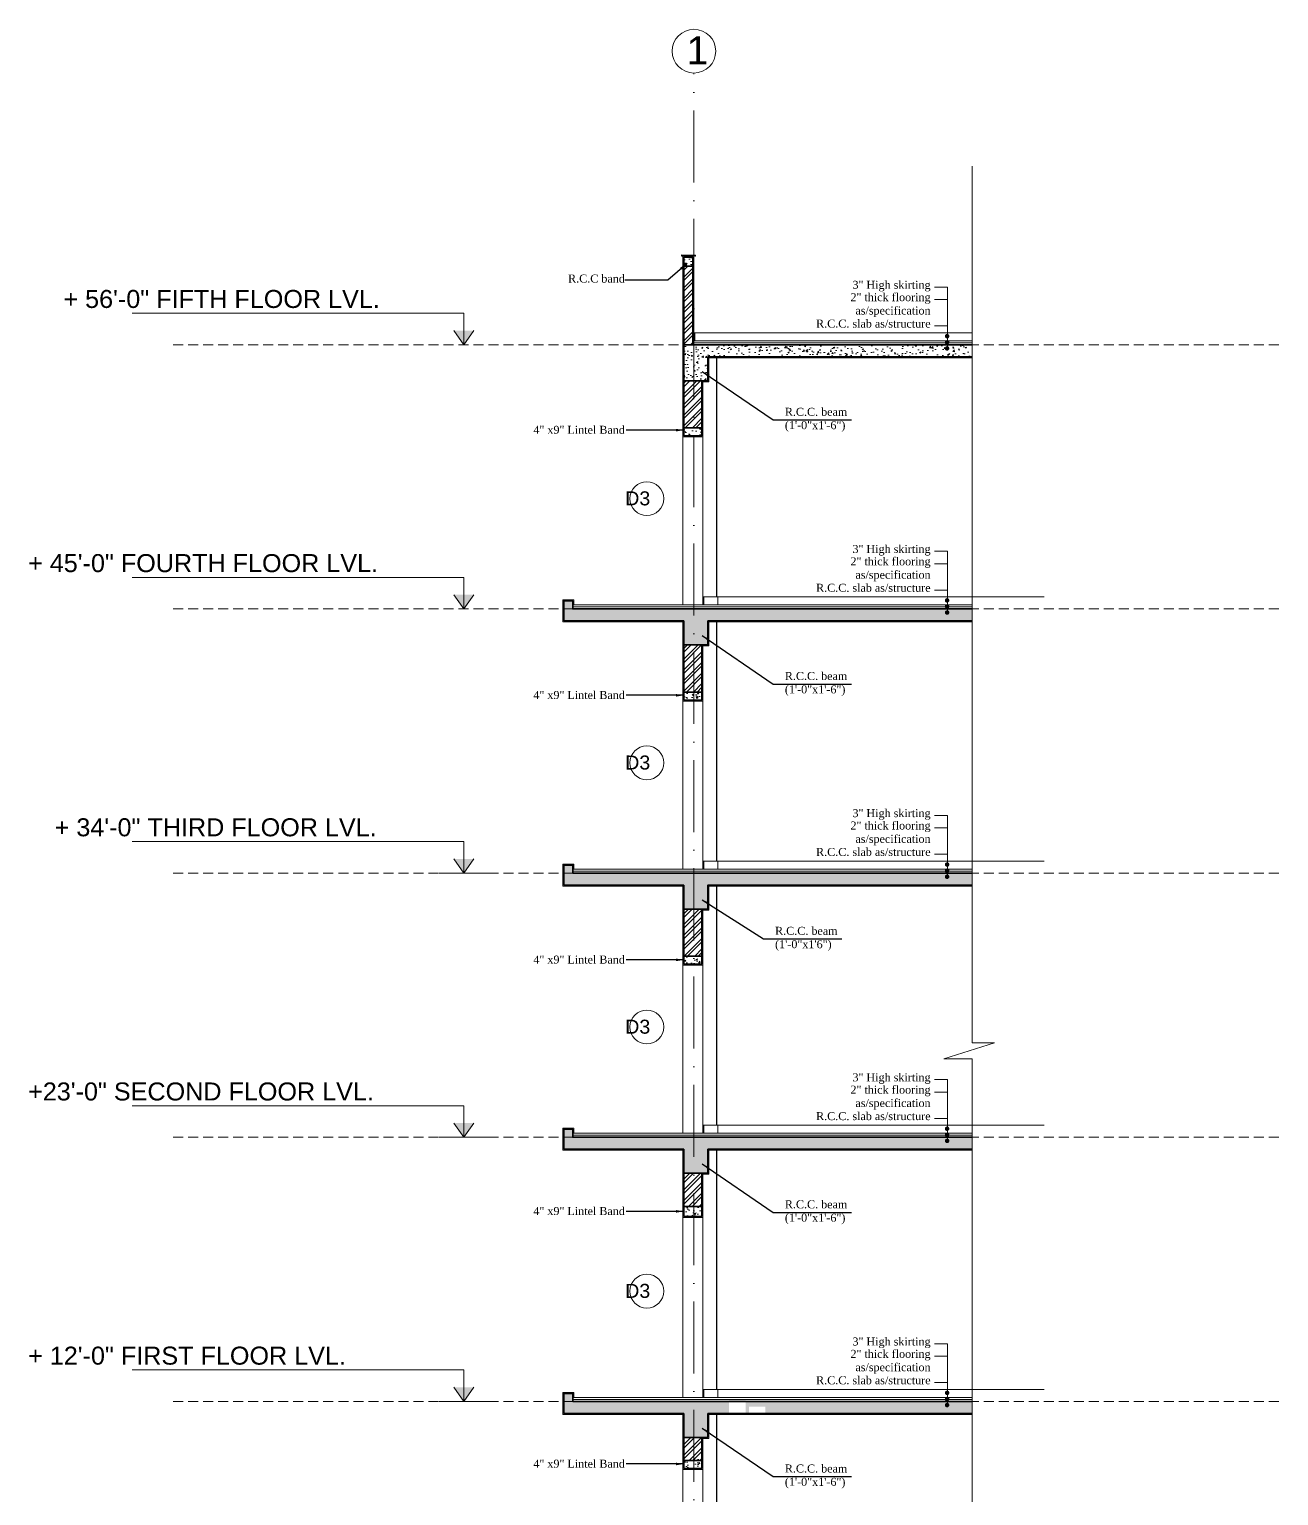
# Model space of a CAD drawing. Header units: inches. Extents: x 10755 to 33653, y -10992 to 10708.
# Drawn here: x 22568 to 23193, y -908 to -175 of the extents above; entities that cross this region are included whole.
import ezdxf

# ---------------------------------------------------------------- set-up
doc = ezdxf.new("R2010")
doc.units = ezdxf.units.IN
doc.header["$MEASUREMENT"] = 0
doc.linetypes.add('ACAD_ISO10W100', pattern=[18, 12, -3, 0, -3])
doc.linetypes.add('DASHED', pattern=[0.75, 0.5, -0.25])
for name, color, linetype, lineweight in [('arrow', 4, 'Continuous', 9), ('break line', 140, 'Continuous', 13), ('centerline', 9, 'ACAD_ISO10W100', 5), ('col', 1, 'Continuous', 30), ('hatch 2', 8, 'Continuous', 13), ('hatch- rcc', 252, 'Continuous', 5), ('hatch3', 43, 'Continuous', 5), ('Pillar', 11, 'Continuous', 25), ('PLASTER', 50, 'Continuous', 9), ('plaster line', 160, 'Continuous', 9), ('text-1-4', 6, 'Continuous', 13), ('title text 1', 113, 'Continuous', 25), ('wall', 1, 'Continuous', 35)]:
    doc.layers.add(name, color=color, linetype=linetype, lineweight=lineweight)
doc.layers.add('T-TEXT', color=230, linetype='Continuous')
doc.styles.add('arial', font='arial.ttf')
doc.styles.add('Prajwal', font='stylu.ttf', dxfattribs={"height": 9})
doc.styles.get("Standard").update_dxf_attribs({"font": 'arial.ttf'})
doc.styles.add('suren', font='times.ttf', dxfattribs={"height": 4})
doc.dimstyles.new('1-4(p) arrow', dxfattribs={"dimtxt": 4, "dimasz": 4, "dimexe": 0, "dimexo": 0, "dimgap": 2, "dimtad": 1, "dimdec": 3, "dimzin": 0, "dimdsep": 46, "dimlunit": 4, "dimtxsty": 'arial', "dimblk": 'DOT', "dimcen": 0, "dimclrd": 4, "dimclre": 3, "dimclrt": 6, "dimadec": 0, "dimazin": 0, "dimtfac": 0.5, "dimtdec": 3, "dimtix": 1, "dimtofl": 0, "dimtmove": 0, "dimatfit": 3, "dimfxl": 0, "dimtolj": 1, "dimtzin": 0, "dimlwe": -1, "dimarcsym": 0})
pattern_1 = [(50, (-29105.933, -2693.4076), (7.1726018, -0.62752135), [0.75, -8.25]), (355, (-29105.933, -2693.4076), (-1.3875133, 7.5219213), [0.6, -6.6]), (100.451444, (-29105.3355, -2693.46), (5.7850885, 6.8943999), [0.6374019, -7.0114211]), (46.1842, (-29105.933, -2691.408), (10.6724133, -1.6551928), [1.125, -12.375]), (96.635635, (-29105.044, -2691.546), (9.3466195, 9.741186), [0.9561034, -10.5171376]), (351.184164, (-29105.933, -2691.408), (9.3466195, 9.741186), [0.9, -9.9]), (21, (-29104.933, -2691.9076), (5.9690705, -4.0261889), [0.75, -8.25]), (326, (-29104.933, -2691.9076), (2.4331533, 7.2515005), [0.6, -6.6]), (71.451445, (-29104.436, -2692.243), (8.4022238, 3.2253115), [0.6374019, -7.0114211]), (37.5, (-29105.9332, -2693.4076), (0.12159855, 3.32893854), [0, -6.52, 0, -6.7, 0, -6.625]), (7.5, (-29105.9332, -2693.4076), (2.63069537, 3.94411712), [0, -3.82, 0, -6.37, 0, -2.525]), (327.5, (-29108.1632, -2693.4076), (5.33822436, -0.22554872), [0, -2.5, 0, -7.8, 0, -10.35]), (317.5, (-29109.163, -2693.4076), (5.8318617, 1.00104982), [0, -3.25, 0, -5.18, 0, -7.35])]
pattern_2 = [(50, (-29105.933, -2707.4076), (7.1726018, -0.62752135), [0.75, -8.25]), (355, (-29105.933, -2707.4076), (-1.3875133, 7.5219213), [0.6, -6.6]), (100.451444, (-29105.3355, -2707.46), (5.7850885, 6.8943999), [0.6374019, -7.0114211]), (46.1842, (-29105.933, -2705.408), (10.6724133, -1.6551928), [1.125, -12.375]), (96.635635, (-29105.044, -2705.546), (9.3466195, 9.741186), [0.9561034, -10.5171376]), (351.184164, (-29105.933, -2705.408), (9.3466195, 9.741186), [0.9, -9.9]), (21, (-29104.933, -2705.9076), (5.9690705, -4.0261889), [0.75, -8.25]), (326, (-29104.933, -2705.9076), (2.4331533, 7.2515005), [0.6, -6.6]), (71.451445, (-29104.436, -2706.243), (8.4022238, 3.2253115), [0.6374019, -7.0114211]), (37.5, (-29105.9332, -2707.4076), (0.12159855, 3.32893854), [0, -6.52, 0, -6.7, 0, -6.625]), (7.5, (-29105.9332, -2707.4076), (2.63069537, 3.94411712), [0, -3.82, 0, -6.37, 0, -2.525]), (327.5, (-29108.1632, -2707.4076), (5.33822436, -0.22554872), [0, -2.5, 0, -7.8, 0, -10.35]), (317.5, (-29109.163, -2707.4076), (5.8318617, 1.00104982), [0, -3.25, 0, -5.18, 0, -7.35])]

# ---------------------------------------------------------------- blocks, each defined once
blk = doc.blocks.new('_Dot')
at = {"color": 0, "linetype": 'ByBlock', "lineweight": -2}
blk.add_line((-0.5, 0), (-1, 0), dxfattribs=at)
at = {"color": 0, "linetype": 'ByBlock', "const_width": 0.5}
blk.add_lwpolyline([(-0.25, 0, 1), (0.25, 0, 1)], format="xyb", close=True, dxfattribs=at)

msp = doc.modelspace()

# ---------------------------------------------------------------- hatches: boundary and pattern name
at = {"layer": 'hatch 2', "linetype": 'Continuous', "ltscale": 30}
h = msp.add_hatch(dxfattribs=at)
h.set_pattern_fill('ANSI32', color=256, scale=10, style=0)
h.set_pattern_definition([(45, (-29105.9332, -2693.4076), (-2.65165043, 2.65165043), []), (45, (-29104.1654, -2693.4076), (-2.65165043, 2.65165043), [])])
h.paths.add_polyline_path([(22904.484, -614.885), (22895.484, -614.885), (22895.484, -638.385), (22904.484, -638.385)])
h.paths.add_polyline_path([(22904.484, -878.885), (22895.484, -878.885), (22895.484, -890.385), (22904.484, -890.385)])
h.paths.add_polyline_path([(22904.484, -746.885), (22895.484, -746.885), (22895.484, -763.385), (22904.484, -763.385)])
h.paths.add_polyline_path([(22904.484, -482.885), (22895.484, -482.885), (22895.484, -506.385), (22904.484, -506.385)])
h.paths.add_polyline_path([(22904.484, -350.885), (22895.484, -350.885), (22895.484, -374.385), (22904.484, -374.385)])
h.paths.add_polyline_path([(22899.984, -293.57), (22895.484, -293.57), (22895.484, -332.885), (22899.984, -332.885)])
at = {"layer": 'hatch 2', "ltscale": 30}
for points in [[(22790.598, -325.762), (22780.52, -325.762), (22785.559, -332.885)], [(22790.598, -457.762), (22780.52, -457.762), (22785.559, -464.885)], [(22790.598, -589.762), (22780.52, -589.762), (22785.559, -596.885)], [(22790.598, -721.762), (22780.52, -721.762), (22785.559, -728.885)], [(22790.598, -853.762), (22780.52, -853.762), (22785.559, -860.885)]]:
    msp.add_hatch(color=256, dxfattribs=at).paths.add_polyline_path(points)
at = {"layer": 'hatch- rcc'}
h = msp.add_hatch(dxfattribs=at)
h.set_pattern_fill('AR-CONC', color=256, style=0)
h.set_pattern_definition(pattern_1)
h.paths.add_polyline_path([(22899.984, -293.57), (22899.984, -289.07), (22895.484, -289.07), (22895.484, -293.57)])
h = msp.add_hatch(dxfattribs=at)
h.set_pattern_fill('AR-CONC', color=256, style=0)
h.set_pattern_definition(pattern_1)
h.paths.add_polyline_path([(22907.484, -338.885), (23039.484, -338.885), (23039.484, -332.885), (22895.484, -332.885), (22895.484, -350.885), (22907.484, -350.885)])
h = msp.add_hatch(dxfattribs=at)
h.set_pattern_fill('AR-CONC', color=256, style=0)
h.set_pattern_definition(pattern_2)
h.paths.add_polyline_path([(22904.484, -378.385), (22904.484, -374.385), (22895.484, -374.385), (22895.484, -378.385)])
h = msp.add_hatch(dxfattribs=at)
h.set_pattern_fill('AR-CONC', color=256, style=0)
h.set_pattern_definition(pattern_1)
edge = h.paths.add_edge_path()
edge.add_line((22907.484, -470.885), (23039.484, -470.885))
edge.add_line((23039.484, -470.885), (23039.484, -464.885))
edge.add_line((23039.484, -464.885), (23027.12, -464.885))
edge.add_line((23027.12, -464.885), (23027.12, -466.129))
edge.add_arc((23026.998, -466.678), 0.563, -180, 77.544611, ccw=False)
edge.add_arc((23026.998, -466.678), 0.562, 77.544611, 180, ccw=False)
edge.add_line((23027.12, -466.129), (23027.12, -464.885))
edge.add_line((23027.12, -464.885), (22895.484, -464.885))
edge.add_line((22895.484, -464.885), (22839.984, -464.885))
edge.add_line((22839.984, -464.885), (22835.484, -464.885))
edge.add_line((22835.484, -464.885), (22835.484, -470.885))
edge.add_line((22835.484, -470.885), (22895.484, -470.885))
edge.add_line((22895.484, -470.885), (22895.484, -482.885))
edge.add_line((22895.484, -482.885), (22907.484, -482.885))
edge.add_line((22907.484, -482.885), (22907.484, -470.885))
h.paths.add_polyline_path([(22835.484, -464.885), (22839.984, -464.885), (22839.984, -460.885), (22835.484, -460.885)])
edge = h.paths.add_edge_path()
edge.add_line((22895.484, -602.885), (22895.484, -614.885))
edge.add_line((22895.484, -614.885), (22907.484, -614.885))
edge.add_line((22907.484, -614.885), (22907.484, -602.885))
edge.add_line((22907.484, -602.885), (23039.484, -602.885))
edge.add_line((23039.484, -602.885), (23039.484, -596.885))
edge.add_line((23039.484, -596.885), (23027.12, -596.885))
edge.add_line((23027.12, -596.885), (23027.12, -598.129))
edge.add_arc((23026.998, -598.678), 0.563, -180, 77.544611, ccw=False)
edge.add_arc((23026.998, -598.678), 0.562, 77.544611, 180, ccw=False)
edge.add_line((23027.12, -598.129), (23027.12, -596.885))
edge.add_line((23027.12, -596.885), (22895.484, -596.885))
edge.add_line((22895.484, -596.885), (22839.984, -596.885))
edge.add_line((22839.984, -596.885), (22835.484, -596.885))
edge.add_line((22835.484, -596.885), (22835.484, -602.885))
edge.add_line((22835.484, -602.885), (22895.484, -602.885))
h.paths.add_polyline_path([(22839.984, -596.885), (22839.984, -592.885), (22835.484, -592.885), (22835.484, -596.885)])
edge = h.paths.add_edge_path()
edge.add_line((22835.484, -728.885), (22835.484, -734.885))
edge.add_line((22835.484, -734.885), (22895.484, -734.885))
edge.add_line((22895.484, -734.885), (22895.484, -746.885))
edge.add_line((22895.484, -746.885), (22907.484, -746.885))
edge.add_line((22907.484, -746.885), (22907.484, -734.885))
edge.add_line((22907.484, -734.885), (23039.484, -734.885))
edge.add_line((23039.484, -734.885), (23039.484, -728.885))
edge.add_line((23039.484, -728.885), (23027.12, -728.885))
edge.add_line((23027.12, -728.885), (23027.12, -730.129))
edge.add_arc((23026.998, -730.678), 0.563, -180, 77.544611, ccw=False)
edge.add_arc((23026.998, -730.678), 0.562, 77.544611, 180, ccw=False)
edge.add_line((23027.12, -730.129), (23027.12, -728.885))
edge.add_line((23027.12, -728.885), (22895.484, -728.885))
edge.add_line((22895.484, -728.885), (22839.984, -728.885))
edge.add_line((22839.984, -728.885), (22835.484, -728.885))
h.paths.add_polyline_path([(22839.984, -724.885), (22835.484, -724.885), (22835.484, -728.885), (22839.984, -728.885)])
edge = h.paths.add_edge_path()
edge.add_line((22839.984, -860.885), (22839.984, -856.885))
edge.add_line((22839.984, -856.885), (22835.484, -856.885))
edge.add_line((22835.484, -856.885), (22835.484, -860.885))
edge.add_line((22835.484, -860.885), (22835.484, -866.885))
edge.add_line((22835.484, -866.885), (22895.484, -866.885))
edge.add_line((22895.484, -866.885), (22895.484, -878.885))
edge.add_line((22895.484, -878.885), (22907.484, -878.885))
edge.add_line((22907.484, -878.885), (22907.484, -866.885))
edge.add_line((22907.484, -866.885), (23039.484, -866.885))
edge.add_line((23039.484, -866.885), (23039.484, -860.885))
edge.add_line((23039.484, -860.885), (23027.12, -860.885))
edge.add_line((23027.12, -860.885), (23027.12, -862.129))
edge.add_arc((23026.998, -862.678), 0.563, -180, 77.544611, ccw=False)
edge.add_arc((23026.998, -862.678), 0.562, 77.544611, 180, ccw=False)
edge.add_line((23027.12, -862.129), (23027.12, -860.885))
edge.add_line((23027.12, -860.885), (22895.484, -860.885))
edge.add_line((22895.484, -860.885), (22839.984, -860.885))
h.paths.add_polyline_path([(22926.276, -867.405), (22926.276, -860.314), (22918.034, -860.314), (22918.034, -867.405)], flags=17)
h.paths.add_polyline_path([(22927.942, -866.885), (22936.185, -866.885), (22936.185, -863.495), (22927.942, -863.495)], flags=17)
h = msp.add_hatch(dxfattribs=at)
h.set_pattern_fill('AR-CONC', color=256, style=0)
h.set_pattern_definition(pattern_2)
h.paths.add_polyline_path([(22904.484, -510.385), (22904.484, -506.385), (22895.484, -506.385), (22895.484, -510.385)])
h = msp.add_hatch(dxfattribs=at)
h.set_pattern_fill('AR-CONC', color=256, style=0)
h.set_pattern_definition(pattern_2)
h.paths.add_polyline_path([(22904.484, -642.385), (22904.484, -638.385), (22895.484, -638.385), (22895.484, -642.385)])
h = msp.add_hatch(dxfattribs=at)
h.set_pattern_fill('AR-CONC', color=256, style=0)
h.set_pattern_definition([(50, (-29105.933, -2701.4076), (7.1726018, -0.62752135), [0.75, -8.25]), (355, (-29105.933, -2701.4076), (-1.3875133, 7.5219213), [0.6, -6.6]), (100.451444, (-29105.3355, -2701.46), (5.7850885, 6.8943999), [0.6374019, -7.0114211]), (46.1842, (-29105.933, -2699.408), (10.6724133, -1.6551928), [1.125, -12.375]), (96.635635, (-29105.044, -2699.546), (9.3466195, 9.741186), [0.9561034, -10.5171376]), (351.184164, (-29105.933, -2699.408), (9.3466195, 9.741186), [0.9, -9.9]), (21, (-29104.933, -2699.9076), (5.9690705, -4.0261889), [0.75, -8.25]), (326, (-29104.933, -2699.9076), (2.4331533, 7.2515005), [0.6, -6.6]), (71.451445, (-29104.436, -2700.243), (8.4022238, 3.2253115), [0.6374019, -7.0114211]), (37.5, (-29105.9332, -2701.4076), (0.12159855, 3.32893854), [0, -6.52, 0, -6.7, 0, -6.625]), (7.5, (-29105.9332, -2701.4076), (2.63069537, 3.94411712), [0, -3.82, 0, -6.37, 0, -2.525]), (327.5, (-29108.1632, -2701.4076), (5.33822436, -0.22554872), [0, -2.5, 0, -7.8, 0, -10.35]), (317.5, (-29109.163, -2701.4076), (5.8318617, 1.00104982), [0, -3.25, 0, -5.18, 0, -7.35])])
h.paths.add_polyline_path([(22895.484, -763.385), (22895.484, -768.385), (22904.484, -768.385), (22904.484, -763.385)])
h = msp.add_hatch(dxfattribs=at)
h.set_pattern_fill('AR-CONC', color=256, style=0)
h.set_pattern_definition([(50, (-29105.933, -2691.4076), (7.1726018, -0.62752135), [0.75, -8.25]), (355, (-29105.933, -2691.4076), (-1.3875133, 7.5219213), [0.6, -6.6]), (100.451444, (-29105.3355, -2691.46), (5.7850885, 6.8943999), [0.6374019, -7.0114211]), (46.1842, (-29105.933, -2689.408), (10.6724133, -1.6551928), [1.125, -12.375]), (96.635635, (-29105.044, -2689.546), (9.3466195, 9.741186), [0.9561034, -10.5171376]), (351.184164, (-29105.933, -2689.408), (9.3466195, 9.741186), [0.9, -9.9]), (21, (-29104.933, -2689.9076), (5.9690705, -4.0261889), [0.75, -8.25]), (326, (-29104.933, -2689.9076), (2.4331533, 7.2515005), [0.6, -6.6]), (71.451445, (-29104.436, -2690.243), (8.4022238, 3.2253115), [0.6374019, -7.0114211]), (37.5, (-29105.9332, -2691.4076), (0.12159855, 3.32893854), [0, -6.52, 0, -6.7, 0, -6.625]), (7.5, (-29105.9332, -2691.4076), (2.63069537, 3.94411712), [0, -3.82, 0, -6.37, 0, -2.525]), (327.5, (-29108.1632, -2691.4076), (5.33822436, -0.22554872), [0, -2.5, 0, -7.8, 0, -10.35]), (317.5, (-29109.163, -2691.4076), (5.8318617, 1.00104982), [0, -3.25, 0, -5.18, 0, -7.35])])
h.paths.add_polyline_path([(22895.484, -889.385), (22895.484, -894.385), (22904.484, -894.385), (22904.484, -889.385)])

# ---------------------------------------------------------------- linework, layer by layer
at = {"layer": 'arrow', "linetype": 'Continuous'}
for p, q in [((23027.12, -304.079, 0), (23020.662, -304.079, 0)), ((23027.12, -304.079, 0), (23020.662, -304.079, 0)), ((23027.12, -334.977, 0), (23027.12, -304.079, 0)), ((23027.12, -334.977, 0), (23027.12, -304.079, 0)), ((23027.12, -310.254, 0), (23020.662, -310.254, 0)), ((23027.12, -310.254, 0), (23020.662, -310.254, 0)), ((23027.12, -323.461, 0), (23020.662, -323.461, 0)), ((23027.12, -323.461, 0), (23020.662, -323.461, 0)), ((23027.12, -436.079, 0), (23020.662, -436.079, 0)), ((23027.12, -436.079, 0), (23020.662, -436.079, 0)), ((23027.12, -466.977, 0), (23027.12, -436.079, 0)), ((23027.12, -466.977, 0), (23027.12, -436.079, 0)), ((23027.12, -442.254, 0), (23020.662, -442.254, 0)), ((23027.12, -442.254, 0), (23020.662, -442.254, 0)), ((23027.12, -455.461, 0), (23020.662, -455.461, 0)), ((23027.12, -455.461, 0), (23020.662, -455.461, 0)), ((23027.12, -568.079, 0), (23020.662, -568.079, 0)), ((23027.12, -568.079, 0), (23020.662, -568.079, 0)), ((23027.12, -598.977, 0), (23027.12, -568.079, 0)), ((23027.12, -598.977, 0), (23027.12, -568.079, 0)), ((23027.12, -574.254, 0), (23020.662, -574.254, 0)), ((23027.12, -574.254, 0), (23020.662, -574.254, 0)), ((23027.12, -587.461, 0), (23020.662, -587.461, 0)), ((23027.12, -587.461, 0), (23020.662, -587.461, 0)), ((23027.12, -700.079, 0), (23020.662, -700.079, 0)), ((23027.12, -700.079, 0), (23020.662, -700.079, 0)), ((23027.12, -730.977, 0), (23027.12, -700.079, 0)), ((23027.12, -730.977, 0), (23027.12, -700.079, 0)), ((23027.12, -706.254, 0), (23020.662, -706.254, 0)), ((23027.12, -706.254, 0), (23020.662, -706.254, 0)), ((23027.12, -719.461, 0), (23020.662, -719.461, 0)), ((23027.12, -719.461, 0), (23020.662, -719.461, 0)), ((23027.12, -832.079, 0), (23020.662, -832.079, 0)), ((23027.12, -832.079, 0), (23020.662, -832.079, 0)), ((23027.12, -862.977, 0), (23027.12, -832.079, 0)), ((23027.12, -862.977, 0), (23027.12, -832.079, 0)), ((23027.12, -838.254, 0), (23020.662, -838.254, 0)), ((23027.12, -838.254, 0), (23020.662, -838.254, 0)), ((23027.12, -851.461, 0), (23020.662, -851.461, 0)), ((23027.12, -851.461, 0), (23020.662, -851.461, 0))]:
    msp.add_line(p, q, dxfattribs=at)
at = {"layer": 'break line'}
msp.add_lwpolyline([(23039.484, -1194.037), (23039.484, -689.687), (23025.431, -689.687), (23050.631, -681.653), (23039.484, -681.653), (23039.484, -243.613)], dxfattribs=at)
at = {"layer": 'centerline', "ltscale": 3}
msp.add_line((22900.484, -1279.682), (22900.484, -197.078), dxfattribs=at)
at = {"layer": 'centerline', "linetype": 'Continuous'}
msp.add_circle((22900.484, -186.166), 10.912, dxfattribs=at)
at = {"layer": 'col'}
for p, q in [((22894.483, -287.885), (22901.212, -288.074, 0)), ((22894.484, -288.57), (22894.483, -287.885)), ((22900.461, -288.571, 0), (22894.484, -288.57)), ((22900.586, -288.571, 0), (22900.461, -288.571, 0)), ((22901.212, -288.571, 0), (22901.087, -288.571, 0)), ((22901.212, -288.571, 0), (22901.087, -288.571, 0)), ((22901.212, -288.571, 0), (22901.087, -288.571, 0)), ((22901.212, -288.571, 0), (22901.087, -288.571, 0)), ((22901.212, -288.571, 0), (22901.212, -288.071, 0)), ((22901.212, -288.571, 0), (22901.212, -288.074, 0)), ((22901.212, -288.571, 0), (22901.212, -288.082, 0)), ((22901.212, -288.571, 0), (22901.212, -288.571, 0)), ((22901.212, -288.571, 0), (22901.212, -288.571, 0)), ((22901.212, -288.571, 0), (22901.212, -288.571, 0))]:
    msp.add_line(p, q, dxfattribs=at)
msp.add_arc((22900.837, -288.572, 0), 0.251, 0.19419, 179.803684, dxfattribs=at)
msp.add_arc((22900.837, -288.572, 0), 0.251, 0.19419, 179.803684, dxfattribs=at)
at = {"layer": 'hatch 2', "ltscale": 30}
for p, q in [((22785.559, -317.124), (22619.861, -317.124)), ((22785.559, -332.885), (22785.559, -317.124)), ((22785.559, -332.885), (22780.52, -325.762)), ((22785.559, -332.885), (22790.598, -325.762)), ((22785.559, -449.124), (22619.861, -449.124)), ((22785.559, -464.885), (22785.559, -449.124)), ((22785.559, -464.885), (22780.52, -457.762)), ((22785.559, -464.885), (22790.598, -457.762)), ((22785.559, -581.124), (22619.861, -581.124)), ((22785.559, -596.885), (22785.559, -581.124)), ((22785.559, -596.885), (22780.52, -589.762)), ((22785.559, -596.885), (22790.598, -589.762)), ((22797.846, -596.885), (22773.211, -596.885)), ((22797.876, -596.885), (22773.242, -596.885)), ((22785.559, -713.124), (22619.861, -713.124)), ((22785.559, -728.885), (22785.559, -713.124)), ((22785.559, -728.885), (22780.52, -721.762)), ((22785.559, -728.885), (22790.598, -721.762)), ((22797.846, -728.885), (22773.211, -728.885)), ((22797.876, -728.885), (22773.242, -728.885)), ((22785.559, -845.124), (22619.861, -845.124)), ((22785.559, -860.885), (22785.559, -845.124)), ((22785.559, -860.885), (22780.52, -853.762)), ((22785.559, -860.885), (22790.598, -853.762)), ((22797.846, -860.885), (22773.211, -860.885)), ((22797.876, -860.885), (22773.242, -860.885))]:
    msp.add_line(p, q, dxfattribs=at)
for centre in [(22876.954, -409.768), (22876.954, -541.768), (22876.954, -673.768), (22876.954, -805.768)]:
    msp.add_circle(centre, 8.47, dxfattribs=at)
at = {"layer": 'hatch3', "linetype": 'DASHED', "lineweight": 0, "ltscale": 10}
for p, q in [((22640.314, -332.885), (23192.682, -332.885)), ((22640.314, -464.885), (23192.682, -464.885)), ((22640.314, -596.885), (23192.682, -596.885)), ((22640.314, -728.885), (23192.682, -728.885)), ((22640.314, -860.885), (23192.682, -860.885))]:
    msp.add_line(p, q, dxfattribs=at)
at = {"layer": 'Pillar', "linetype": 'Continuous', "ltscale": 30}
for p, q in [((22911.984, -458.885), (22911.984, -339.385)), ((22911.984, -590.885), (22911.984, -471.385)), ((22911.984, -722.885), (22911.984, -603.385)), ((22911.984, -854.885), (22911.984, -735.385)), ((22911.984, -998.885), (22911.984, -867.385))]:
    msp.add_line(p, q, dxfattribs=at)
at = {"layer": 'PLASTER', "linetype": 'Continuous', "ltscale": 30}
for p, q in [((22894.984, -378.885), (22894.984, -288.571)), ((22900.484, -288.571, 0), (22900.484, -332.885)), ((22900.984, -326.885), (23039.484, -326.885)), ((22900.484, -331.885), (23039.484, -331.885)), ((22900.984, -330.885), (23039.484, -330.885)), ((22894.984, -462.885), (22894.984, -364.885)), ((22894.984, -378.885), (22904.984, -378.885)), ((22904.984, -462.885), (22904.984, -378.885)), ((22905.484, -458.885), (23075.484, -458.885)), ((22912.484, -462.885), (22912.484, -458.885)), ((22839.984, -462.885), (23039.484, -462.885)), ((23039.484, -463.885), (22839.984, -463.885)), ((22894.984, -510.885), (22894.984, -471.385)), ((22894.984, -510.885), (22904.984, -510.885)), ((22894.984, -594.885), (22894.984, -510.885)), ((22904.984, -594.885), (22904.984, -510.885)), ((22905.484, -590.885), (23075.484, -590.885)), ((22912.484, -594.885), (22912.484, -590.885)), ((22839.984, -594.885), (23039.484, -594.885)), ((23039.484, -595.885), (22839.984, -595.885)), ((22894.984, -642.885), (22894.984, -603.385)), ((22894.984, -726.885), (22894.984, -642.885)), ((22894.984, -642.885), (22904.984, -642.885)), ((22904.984, -726.885), (22904.984, -642.885)), ((22905.484, -722.885), (23075.484, -722.885)), ((22912.484, -726.885), (22912.484, -722.885)), ((22839.984, -726.885), (23039.484, -726.885)), ((23039.484, -727.885), (22839.984, -727.885)), ((22894.984, -768.885), (22894.984, -735.385)), ((22894.984, -858.885), (22894.984, -768.885)), ((22894.984, -768.885), (22904.984, -768.885)), ((22904.984, -858.885), (22904.984, -768.885)), ((22905.484, -854.885), (23075.484, -854.885)), ((22912.484, -858.885), (22912.484, -854.885)), ((22839.984, -858.885), (23039.484, -858.885)), ((23039.484, -859.885), (22839.984, -859.885)), ((22894.984, -894.885), (22894.984, -867.385)), ((22894.984, -1002.885), (22894.984, -894.885)), ((22894.984, -894.885), (22904.984, -894.885)), ((22904.984, -998.885), (22904.984, -894.885))]:
    msp.add_line(p, q, dxfattribs=at)
at = {"layer": 'PLASTER', "linetype": 'Continuous', "ltscale": 30, "elevation": 0}
msp.add_lwpolyline([(22900.484, -326.885), (22900.484, -330.885), (22900.984, -330.885), (22900.984, -326.885), (22900.484, -326.885)], dxfattribs=at)
at = {"layer": 'PLASTER', "linetype": 'Continuous', "ltscale": 30}
for points in [[(23039.484, -339.385), (22907.984, -339.385), (22907.984, -351.385), (22904.984, -351.385), (22904.984, -378.885)], [(22894.984, -471.385), (22834.984, -471.385), (22834.984, -460.385), (22840.484, -460.385), (22840.484, -462.885)], [(22904.984, -458.885), (22904.984, -462.885), (22905.484, -462.885), (22905.484, -458.885), (22904.984, -458.885)], [(23039.484, -471.385), (22907.984, -471.385), (22907.984, -483.385), (22904.984, -483.385), (22904.984, -510.885)], [(22894.984, -603.385), (22834.984, -603.385), (22834.984, -592.385), (22840.484, -592.385), (22840.484, -594.885)], [(22904.984, -590.885), (22904.984, -594.885), (22905.484, -594.885), (22905.484, -590.885), (22904.984, -590.885)], [(23039.484, -603.385), (22907.984, -603.385), (22907.984, -615.385), (22904.984, -615.385), (22904.984, -642.885)], [(22894.984, -735.385), (22834.984, -735.385), (22834.984, -724.385), (22840.484, -724.385), (22840.484, -726.885)], [(22904.984, -722.885), (22904.984, -726.885), (22905.484, -726.885), (22905.484, -722.885), (22904.984, -722.885)], [(23039.484, -735.385), (22907.984, -735.385), (22907.984, -747.385), (22904.984, -747.385), (22904.984, -768.885)], [(22894.984, -867.385), (22834.984, -867.385), (22834.984, -856.385), (22840.484, -856.385), (22840.484, -858.885)], [(22904.984, -854.885), (22904.984, -858.885), (22905.484, -858.885), (22905.484, -854.885), (22904.984, -854.885)], [(23039.484, -867.385), (22907.984, -867.385), (22907.984, -879.385), (22904.984, -879.385), (22904.984, -894.885)]]:
    msp.add_lwpolyline(points, dxfattribs=at)
at = {"layer": 'plaster line'}
msp.add_line((22894.961, -288.57), (22900.461, -288.57), dxfattribs=at)
at = {"layer": 'text-1-4', "ltscale": 50, "const_width": 1.125, "elevation": 0}
for points in [[(23026.436, -328.598, 1), (23027.561, -328.598, 1)], [(23026.436, -328.598, 1), (23027.561, -328.598, 1)], [(23026.436, -331.669, 1), (23027.561, -331.669, 1)], [(23026.436, -331.669, 1), (23027.561, -331.669, 1)], [(23026.436, -334.678, 1), (23027.561, -334.678, 1)], [(23026.436, -334.678, 1), (23027.561, -334.678, 1)], [(23026.436, -460.598, 1), (23027.561, -460.598, 1)], [(23026.436, -460.598, 1), (23027.561, -460.598, 1)], [(23026.436, -463.669, 1), (23027.561, -463.669, 1)], [(23026.436, -463.669, 1), (23027.561, -463.669, 1)], [(23026.436, -466.678, 1), (23027.561, -466.678, 1)], [(23026.436, -466.678, 1), (23027.561, -466.678, 1)], [(23026.436, -592.598, 1), (23027.561, -592.598, 1)], [(23026.436, -592.598, 1), (23027.561, -592.598, 1)], [(23026.436, -595.669, 1), (23027.561, -595.669, 1)], [(23026.436, -595.669, 1), (23027.561, -595.669, 1)], [(23026.436, -598.678, 1), (23027.561, -598.678, 1)], [(23026.436, -598.678, 1), (23027.561, -598.678, 1)], [(23026.436, -724.598, 1), (23027.561, -724.598, 1)], [(23026.436, -724.598, 1), (23027.561, -724.598, 1)], [(23026.436, -727.669, 1), (23027.561, -727.669, 1)], [(23026.436, -727.669, 1), (23027.561, -727.669, 1)], [(23026.436, -730.678, 1), (23027.561, -730.678, 1)], [(23026.436, -730.678, 1), (23027.561, -730.678, 1)], [(23026.436, -856.598, 1), (23027.561, -856.598, 1)], [(23026.436, -856.598, 1), (23027.561, -856.598, 1)], [(23026.436, -859.669, 1), (23027.561, -859.669, 1)], [(23026.436, -859.669, 1), (23027.561, -859.669, 1)], [(23026.436, -862.678, 1), (23027.561, -862.678, 1)], [(23026.436, -862.678, 1), (23027.561, -862.678, 1)]]:
    msp.add_lwpolyline(points, format="xyb", close=True, dxfattribs=at)
at = {"layer": 'wall', "linetype": 'Continuous', "ltscale": 30}
for p, q in [((22895.484, -332.885), (22895.484, -289.07, 0)), ((22895.484, -289.07, 0), (22899.984, -289.07, 0)), ((22899.984, -289.07, 0), (22899.984, -332.885)), ((22895.484, -293.57, 0), (22899.984, -293.57, 0)), ((22895.484, -350.885), (22895.484, -374.385)), ((22904.484, -374.385), (22904.484, -350.885)), ((22895.484, -374.385), (22904.484, -374.385)), ((22895.484, -374.385), (22895.484, -378.385)), ((22895.484, -378.385), (22904.484, -378.385)), ((22904.484, -378.385), (22904.484, -374.385)), ((22835.484, -464.885), (22835.484, -470.885)), ((22895.484, -470.885), (22835.484, -470.885)), ((22895.484, -482.885), (22895.484, -506.385)), ((22904.484, -506.385), (22904.484, -482.885)), ((22895.484, -506.385), (22904.484, -506.385)), ((22895.484, -506.385), (22895.484, -510.385)), ((22895.484, -510.385), (22904.484, -510.385)), ((22904.484, -510.385), (22904.484, -506.385)), ((22835.484, -596.885), (22835.484, -602.885)), ((22895.484, -602.885), (22835.484, -602.885)), ((22895.484, -614.885), (22895.484, -638.385)), ((22904.484, -638.385), (22904.484, -614.885)), ((22895.484, -638.385), (22904.484, -638.385)), ((22895.484, -638.385), (22895.484, -642.385)), ((22895.484, -642.385), (22904.484, -642.385)), ((22904.484, -642.385), (22904.484, -638.385)), ((22835.484, -728.885), (22835.484, -734.885)), ((22895.484, -734.885), (22835.484, -734.885)), ((22895.484, -746.885), (22895.484, -763.385)), ((22904.484, -763.385), (22904.484, -746.885)), ((22895.484, -763.385), (22904.484, -763.385)), ((22895.484, -763.385), (22895.484, -768.385)), ((22895.484, -768.385), (22904.484, -768.385)), ((22904.484, -768.385), (22904.484, -763.385)), ((22835.484, -860.885), (22835.484, -866.885)), ((22895.484, -860.885), (23039.484, -860.885)), ((22895.484, -866.885), (22835.484, -866.885)), ((22895.484, -878.885), (22895.484, -866.885)), ((23039.484, -866.885), (22907.484, -866.885)), ((22907.484, -866.885), (22907.484, -878.885)), ((22907.484, -878.885), (22895.484, -878.885)), ((22895.484, -878.885), (22895.484, -890.385)), ((22904.484, -890.385), (22904.484, -878.885)), ((22895.484, -890.385), (22904.484, -890.385)), ((22895.484, -890.385), (22895.484, -894.385)), ((22904.484, -894.385), (22904.484, -890.385)), ((22895.484, -894.385), (22904.484, -894.385))]:
    msp.add_line(p, q, dxfattribs=at)
for points in [[(23039.484, -338.885), (22907.484, -338.885), (22907.484, -350.885), (22895.484, -350.885), (22895.484, -332.885), (23039.484, -332.885)], [(22835.484, -464.885), (22835.484, -460.885), (22839.984, -460.885), (22839.984, -464.885), (22895.484, -464.885)], [(22895.484, -464.885), (23039.484, -464.885)], [(23039.484, -470.885), (22907.484, -470.885), (22907.484, -482.885), (22895.484, -482.885), (22895.484, -470.885)], [(22835.484, -596.885), (22835.484, -592.885), (22839.984, -592.885), (22839.984, -596.885), (22895.484, -596.885)], [(22895.484, -596.885), (23039.484, -596.885)], [(23039.484, -602.885), (22907.484, -602.885), (22907.484, -614.885), (22895.484, -614.885), (22895.484, -602.885)], [(22835.484, -728.885), (22835.484, -724.885), (22839.984, -724.885), (22839.984, -728.885), (22895.484, -728.885)], [(22895.484, -728.885), (23039.484, -728.885)], [(23039.484, -734.885), (22907.484, -734.885), (22907.484, -746.885), (22895.484, -746.885), (22895.484, -734.885)], [(22835.484, -860.885), (22835.484, -856.885), (22839.984, -856.885), (22839.984, -860.885), (22895.484, -860.885)]]:
    msp.add_lwpolyline(points, dxfattribs=at)

# ---------------------------------------------------------------- texts
at = {"layer": 'T-TEXT', "ltscale": 100, "insert": (22896.832, -178.728), "char_height": 14, "width": 12.94397, "attachment_point": 1, "style": 'suren'}
msp.add_mtext('{\\fArial|b0|i0|c0|p34;1}', dxfattribs=at)
at = {"layer": 'text-1-4', "ltscale": 50, "char_height": 4, "width": 113.8795, "attachment_point": 3}
for s, insert in [('\\A1;{\\fTimes New Roman|b0|i0|c0|p18;\\H1.0003x; R.C.C band}', (22865.988, -297.789, 0)), ('{\\fTimes New Roman|b0|i0|c0|p18;2" thick flooring \\Pas/specification}', (23018.761, -307.089, 0)), ('{\\fTimes New Roman|b0|i0|c0|p18;2" thick flooring \\Pas/specification}', (23018.761, -307.089, 0)), ('{\\fTimes New Roman|b0|i0|c0|p18;3" High skirting}', (23018.761, -300.914, 0)), ('{\\fTimes New Roman|b0|i0|c0|p18;3" High skirting}', (23018.761, -300.914, 0)), ('{\\fTimes New Roman|b0|i0|c0|p18;R.C.C. slab as/structure}', (23018.761, -320.296, 0)), ('{\\fTimes New Roman|b0|i0|c0|p18;R.C.C. slab as/structure}', (23018.761, -320.296, 0)), ('\\A1;{\\fTimes New Roman|b0|i0|c0|p18;\\H1.0003x;4" x9" Lintel Band}', (22865.988, -373.37, 0)), ('{\\fTimes New Roman|b0|i0|c0|p18;2" thick flooring \\Pas/specification}', (23018.761, -439.089, 0)), ('{\\fTimes New Roman|b0|i0|c0|p18;2" thick flooring \\Pas/specification}', (23018.761, -439.089, 0)), ('{\\fTimes New Roman|b0|i0|c0|p18;3" High skirting}', (23018.761, -432.914, 0)), ('{\\fTimes New Roman|b0|i0|c0|p18;3" High skirting}', (23018.761, -432.914, 0)), ('{\\fTimes New Roman|b0|i0|c0|p18;R.C.C. slab as/structure}', (23018.761, -452.296, 0)), ('{\\fTimes New Roman|b0|i0|c0|p18;R.C.C. slab as/structure}', (23018.761, -452.296, 0)), ('\\A1;{\\fTimes New Roman|b0|i0|c0|p18;\\H1.0003x;4" x9" Lintel Band}', (22865.988, -505.879, 0)), ('{\\fTimes New Roman|b0|i0|c0|p18;2" thick flooring \\Pas/specification}', (23018.761, -571.089, 0)), ('{\\fTimes New Roman|b0|i0|c0|p18;2" thick flooring \\Pas/specification}', (23018.761, -571.089, 0)), ('{\\fTimes New Roman|b0|i0|c0|p18;3" High skirting}', (23018.761, -564.914, 0)), ('{\\fTimes New Roman|b0|i0|c0|p18;3" High skirting}', (23018.761, -564.914, 0)), ('{\\fTimes New Roman|b0|i0|c0|p18;R.C.C. slab as/structure}', (23018.761, -584.296, 0)), ('{\\fTimes New Roman|b0|i0|c0|p18;R.C.C. slab as/structure}', (23018.761, -584.296, 0)), ('\\A1;{\\fTimes New Roman|b0|i0|c0|p18;\\H1.0003x;4" x9" Lintel Band}', (22865.988, -638.07, 0)), ('{\\fTimes New Roman|b0|i0|c0|p18;2" thick flooring \\Pas/specification}', (23018.761, -703.089, 0)), ('{\\fTimes New Roman|b0|i0|c0|p18;2" thick flooring \\Pas/specification}', (23018.761, -703.089, 0)), ('{\\fTimes New Roman|b0|i0|c0|p18;3" High skirting}', (23018.761, -696.914, 0)), ('{\\fTimes New Roman|b0|i0|c0|p18;3" High skirting}', (23018.761, -696.914, 0)), ('{\\fTimes New Roman|b0|i0|c0|p18;R.C.C. slab as/structure}', (23018.761, -716.296, 0)), ('{\\fTimes New Roman|b0|i0|c0|p18;R.C.C. slab as/structure}', (23018.761, -716.296, 0)), ('\\A1;{\\fTimes New Roman|b0|i0|c0|p18;\\H1.0003x;4" x9" Lintel Band}', (22865.988, -763.731, 0)), ('{\\fTimes New Roman|b0|i0|c0|p18;2" thick flooring \\Pas/specification}', (23018.761, -835.089, 0)), ('{\\fTimes New Roman|b0|i0|c0|p18;2" thick flooring \\Pas/specification}', (23018.761, -835.089, 0)), ('{\\fTimes New Roman|b0|i0|c0|p18;3" High skirting}', (23018.761, -828.914, 0)), ('{\\fTimes New Roman|b0|i0|c0|p18;3" High skirting}', (23018.761, -828.914, 0)), ('{\\fTimes New Roman|b0|i0|c0|p18;R.C.C. slab as/structure}', (23018.761, -848.296, 0)), ('{\\fTimes New Roman|b0|i0|c0|p18;R.C.C. slab as/structure}', (23018.761, -848.296, 0)), ('\\A1;{\\fTimes New Roman|b0|i0|c0|p18;\\H1.0003x;4" x9" Lintel Band}', (22865.988, -889.962, 0))]:
    msp.add_mtext(s, dxfattribs=dict(at, insert=insert))
at = {"layer": 'text-1-4', "ltscale": 50, "char_height": 4, "width": 33.30159, "attachment_point": 1, "rotation": 359.926343}
for s, insert in [('{\\fTimes New Roman|b0|i0|c0|p18;R.C.C. beam (1\'-0"x1\'-6")}', (22945.939, -364.363)), ('{\\fTimes New Roman|b0|i0|c0|p18;R.C.C. beam (1\'-0"x1\'-6")}', (22945.939, -496.363)), ('{\\fTimes New Roman|b0|i0|c0|p18;R.C.C. beam (1\'-0"x1\'6")}', (22941.063, -623.71)), ('{\\fTimes New Roman|b0|i0|c0|p18;R.C.C. beam (1\'-0"x1\'-6")}', (22945.939, -760.363)), ('{\\fTimes New Roman|b0|i0|c0|p18;R.C.C. beam (1\'-0"x1\'-6")}', (22945.939, -892.363))]:
    msp.add_mtext(s, dxfattribs=dict(at, insert=insert))
at = {"layer": 'title text 1', "char_height": 9, "width": 288.36124, "attachment_point": 1, "style": 'Prajwal'}
for s, insert in [('\\pi-42.13;{\\fArial|b0|i0|c0|p34;+ 56\'-0" FIFTH FLOOR LVL.}', (22627.572, -305.478)), ('\\pi-42.13;{\\fArial|b0|i0|c0|p34;+ 45\'-0" FOURTH FLOOR LVL.}', (22609.926, -437.478)), ('\\pi-42.13;{\\fArial|b0|i0|c0|p34;+ 34\'-0" THIRD FLOOR LVL.}', (22623.197, -569.478)), ('\\pi-42.13;{\\fArial|b0|i0|c0|p34;+23\'-0" SECOND FLOOR LVL.}', (22609.926, -701.478)), ('\\pi-42.13;{\\fArial|b0|i0|c0|p34;+ 12\'-0" FIRST FLOOR LVL.}', (22609.926, -833.478))]:
    msp.add_mtext(s, dxfattribs=dict(at, insert=insert))
at = {"layer": 'title text 1', "char_height": 7, "width": 6.48014975013211e-13, "attachment_point": 1, "rotation": 359.956324, "style": 'Prajwal'}
for insert in [(22871.797, -406.109), (22871.797, -538.109), (22871.797, -670.109), (22871.797, -802.109)]:
    msp.add_mtext('\\pxi-0.80457;{\\fArial|b0|i0|c0|p34;D3}', dxfattribs=dict(at, insert=insert))

# ---------------------------------------------------------------- leaders
at = {"layer": 'arrow'}
for points in [[(22897.067, -292.254, 0), (22887.383, -300.561, 0), (22865.927, -300.561, 0)], [(22904.606, -346.182), (22940.08, -370.429), (22979.251, -370.429)], [(22895.484, -375.524), (22866.58, -375.524)], [(22904.606, -478.182), (22940.08, -502.429), (22979.251, -502.429)], [(22895.484, -508.033), (22866.58, -508.033)], [(22904.654, -610.182), (22935.204, -629.776), (22974.375, -629.776)], [(22895.484, -640.224), (22866.58, -640.224)], [(22904.606, -742.182), (22940.08, -766.429), (22979.251, -766.429)], [(22895.484, -765.885), (22866.58, -765.885)], [(22904.606, -874.182), (22940.08, -898.429), (22979.251, -898.429)], [(22895.484, -892.116), (22866.58, -892.116)]]:
    msp.add_leader(points, dimstyle='1-4(p) arrow', override={"dimtad": 0}, dxfattribs=at)

doc.saveas('drawing.dxf')
